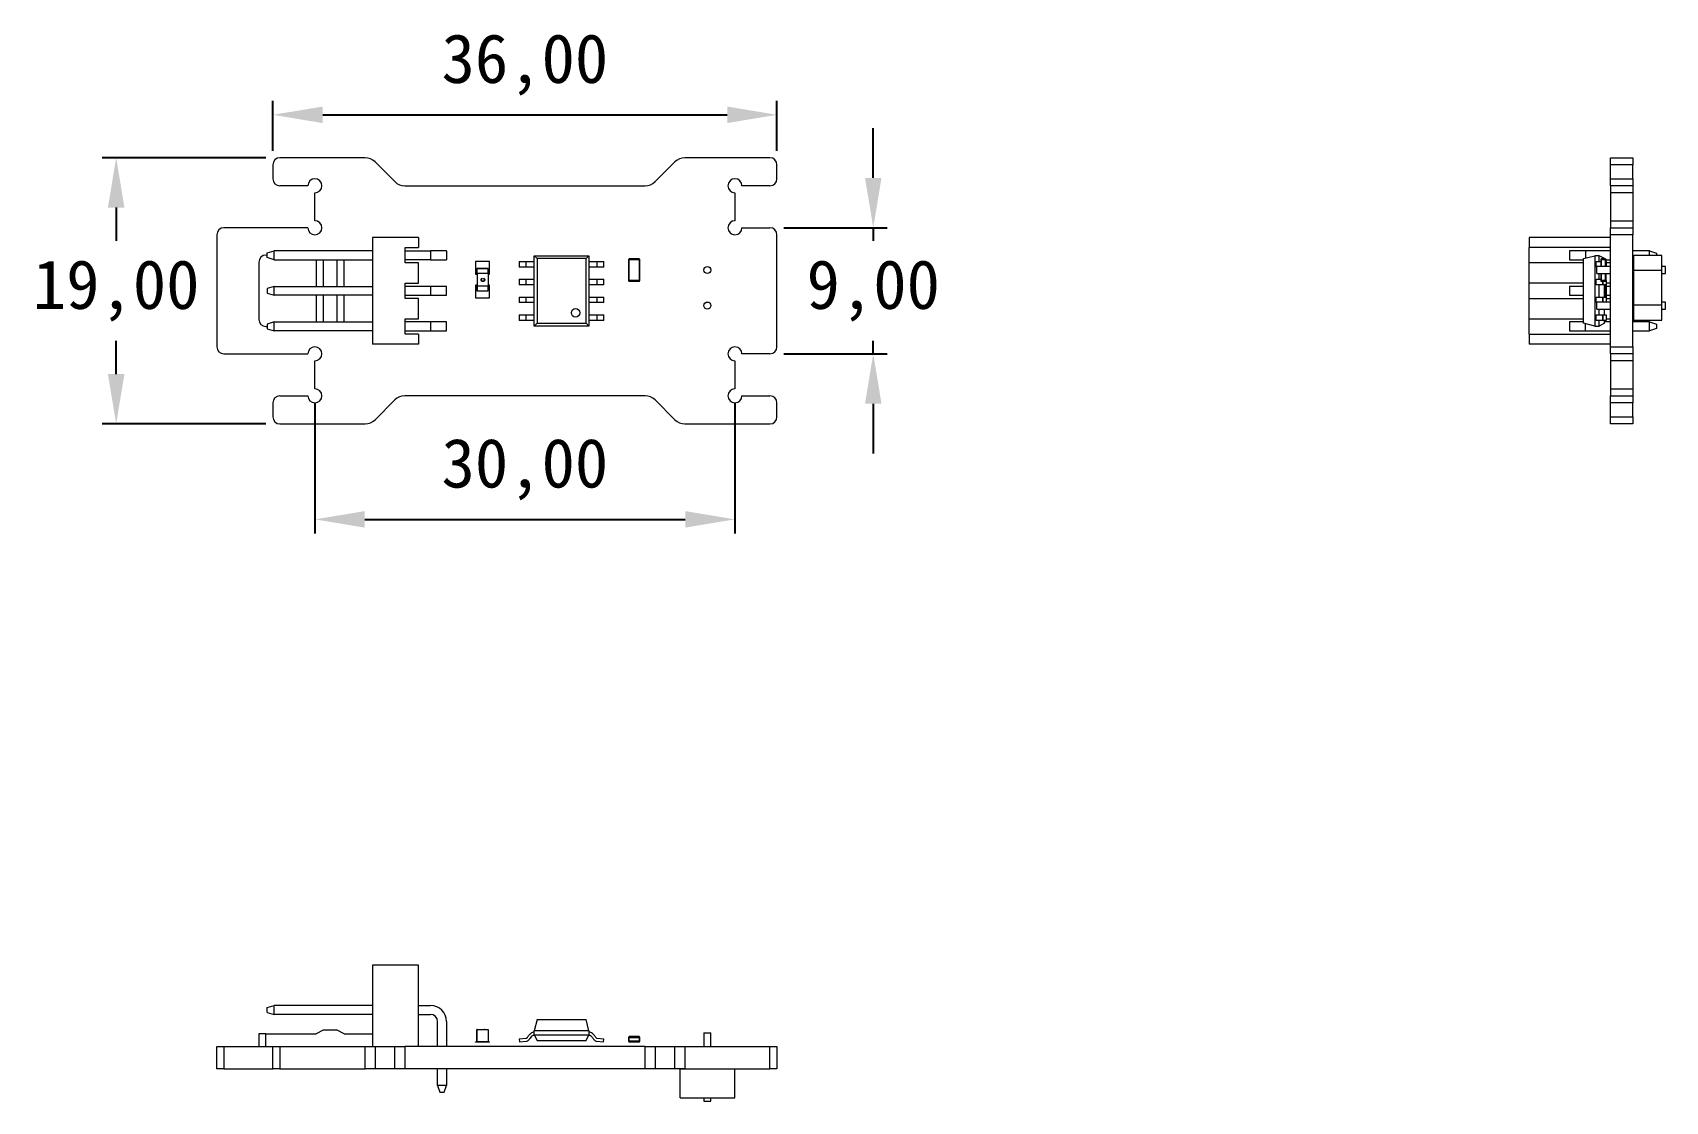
# Model space of a CAD drawing. Header units: millimetres. Extents: x 244 to 360, y 130 to 206.
import ezdxf

# ---------------------------------------------------------------- set-up
doc = ezdxf.new("R2010")
doc.units = ezdxf.units.MM
doc.header["$PDSIZE"] = -1
doc.dimstyles.new('ISO-25', dxfattribs={"dimtxt": 2.5, "dimasz": 2.5, "dimexe": 1.25, "dimexo": 0.625, "dimtad": 1, "dimtxsty": 'Standard', "dimcen": 2.5, "dimadec": 0, "dimazin": 0, "dimtfac": 1, "dimtmove": 0, "dimatfit": 3, "dimfxl": 1, "dimarcsym": 0})

# ---------------------------------------------------------------- blocks, each defined once
blk = doc.blocks.new('*D3')
at = {"color": 0, "lineweight": -2, "transparency": 16777216}
for p, q in [((260.83, 197.79), (260.83, 201.35)), ((296.83, 197.79), (296.83, 201.35)), ((264.39, 200.35), (293.28, 200.35))]:
    blk.add_line(p, q, dxfattribs=at)
at = {"color": 0, "transparency": 16777216}
for points in [[(264.39, 200.94), (264.39, 199.76), (260.83, 200.35)], [(293.28, 200.94), (293.28, 199.76), (296.83, 200.35)]]:
    blk.add_solid(points, dxfattribs=at)
at = {"layer": 'Defpoints', "color": 0, "transparency": 16777216}
for p in [(296.83, 200.35), (260.83, 196.79), (296.83, 196.79)]:
    blk.add_point(p, dxfattribs=at)
at = {"color": 0, "transparency": 16777216, "insert": (278.83, 203.92), "char_height": 3.5, "attachment_point": 5}
blk.add_mtext('36,00', dxfattribs=at)
blk = doc.blocks.new('*D4')
at = {"color": 0, "lineweight": -2, "transparency": 16777216}
for p, q in [((303.71, 195.84), (303.71, 199.4)), ((297.33, 192.29), (304.71, 192.29)), ((303.71, 192.29), (303.71, 191.35)), ((297.33, 183.29), (304.71, 183.29)), ((303.71, 183.29), (303.71, 184.22)), ((303.71, 179.73), (303.71, 176.17))]:
    blk.add_line(p, q, dxfattribs=at)
at = {"color": 0, "transparency": 16777216}
for points in [[(303.12, 195.84), (304.3, 195.84), (303.71, 192.29)], [(303.12, 179.73), (304.3, 179.73), (303.71, 183.29)]]:
    blk.add_solid(points, dxfattribs=at)
at = {"layer": 'Defpoints', "color": 0, "transparency": 16777216}
for p in [(296.33, 192.29), (296.33, 183.29), (303.71, 183.29)]:
    blk.add_point(p, dxfattribs=at)
at = {"color": 0, "transparency": 16777216, "insert": (303.71, 187.79), "char_height": 3.5, "attachment_point": 5}
blk.add_mtext('9,00', dxfattribs=at)
blk = doc.blocks.new('*D5')
at = {"color": 0, "lineweight": -2, "transparency": 16777216}
for p, q in [((260.33, 197.29), (248.64, 197.29)), ((249.64, 193.73), (249.64, 191.35)), ((249.64, 181.84), (249.64, 184.22)), ((260.33, 178.29), (248.64, 178.29))]:
    blk.add_line(p, q, dxfattribs=at)
at = {"color": 0, "transparency": 16777216}
for points in [[(249.05, 193.73), (250.23, 193.73), (249.64, 197.29)], [(249.05, 181.84), (250.23, 181.84), (249.64, 178.29)]]:
    blk.add_solid(points, dxfattribs=at)
at = {"layer": 'Defpoints', "color": 0, "transparency": 16777216}
for p in [(249.64, 197.29), (261.33, 197.29), (261.33, 178.29)]:
    blk.add_point(p, dxfattribs=at)
at = {"color": 0, "transparency": 16777216, "insert": (249.64, 187.79), "char_height": 3.5, "attachment_point": 5}
blk.add_mtext('19,00', dxfattribs=at)
blk = doc.blocks.new('*D6')
at = {"color": 0, "lineweight": -2, "transparency": 16777216}
for p, q in [((263.83, 179.79), (263.83, 170.47)), ((293.83, 179.79), (293.83, 170.47)), ((267.39, 171.47), (290.28, 171.47))]:
    blk.add_line(p, q, dxfattribs=at)
at = {"color": 0, "transparency": 16777216}
for points in [[(267.39, 172.06), (267.39, 170.88), (263.83, 171.47)], [(290.28, 172.06), (290.28, 170.88), (293.83, 171.47)]]:
    blk.add_solid(points, dxfattribs=at)
at = {"layer": 'Defpoints', "color": 0, "transparency": 16777216}
for p in [(263.83, 180.79), (293.83, 180.79), (293.83, 171.47)]:
    blk.add_point(p, dxfattribs=at)
at = {"color": 0, "transparency": 16777216, "insert": (278.83, 175.04), "char_height": 3.5, "attachment_point": 5}
blk.add_mtext('30,00', dxfattribs=at)

msp = doc.modelspace()

# ---------------------------------------------------------------- linework, layer by layer
at = {"color": 7, "linetype": 'Continuous', "lineweight": 15}
for p, q in [((267.421, 197.286), (261.335, 197.286)), ((296.335, 197.286), (290.249, 197.286)), ((356.358, 197.286), (357.958, 197.286)), ((356.358, 196.786), (356.358, 197.286)), ((357.958, 197.286), (357.958, 196.786)), ((260.835, 196.786), (260.835, 195.786)), ((269.542, 195.579), (268.128, 196.993)), ((289.542, 196.993), (288.128, 195.579)), ((296.835, 195.786), (296.835, 196.786)), ((356.358, 195.786), (356.358, 196.786)), ((357.958, 196.786), (356.358, 196.786)), ((357.958, 195.786), (357.958, 196.786)), ((263.335, 195.286), (261.335, 195.286)), ((263.835, 192.786), (263.835, 194.786)), ((270.249, 195.286), (287.421, 195.286)), ((293.835, 194.786), (293.835, 192.786)), ((296.335, 195.286), (294.335, 195.286)), ((356.358, 195.286), (356.358, 195.786)), ((356.358, 195.786), (357.958, 195.786)), ((357.958, 195.286), (356.358, 195.286)), ((356.358, 195.286), (356.358, 194.786)), ((357.958, 194.786), (356.358, 194.786)), ((356.358, 194.786), (356.358, 192.786)), ((357.958, 195.786), (357.958, 195.286)), ((357.958, 195.286), (357.958, 194.786)), ((357.958, 194.786), (357.958, 192.786)), ((356.358, 192.786), (357.958, 192.786)), ((356.358, 192.786), (356.358, 192.286)), ((357.958, 192.786), (357.958, 192.286)), ((256.835, 191.786), (256.835, 183.786)), ((263.335, 192.286), (257.335, 192.286)), ((271.235, 191.586), (267.935, 191.586)), ((267.935, 191.586), (267.935, 183.986)), ((271.235, 191.586), (271.235, 190.876)), ((294.335, 192.286), (296.335, 192.286)), ((296.835, 183.786), (296.835, 191.786)), ((350.558, 191.586), (350.558, 190.876)), ((356.358, 191.586), (350.558, 191.586)), ((356.358, 191.786), (356.358, 192.286)), ((356.358, 192.286), (357.958, 192.286)), ((357.958, 191.786), (356.358, 191.786)), ((356.358, 183.786), (356.358, 191.786)), ((357.958, 192.286), (357.958, 191.786)), ((357.958, 183.786), (357.958, 191.786)), ((260.435, 190.336), (260.335, 190.336)), ((260.435, 190.496), (260.935, 190.646)), ((260.435, 190.156), (260.435, 190.496)), ((260.935, 190.006), (260.435, 190.156)), ((260.935, 190.006), (260.935, 190.646)), ((267.935, 190.646), (260.935, 190.646)), ((270.285, 190.876), (271.235, 190.876)), ((270.285, 189.776), (270.285, 190.876)), ((270.285, 190.646), (272.095, 190.646)), ((272.095, 190.646), (272.095, 190.006)), ((273.235, 190.646), (272.095, 190.646)), ((273.235, 190.646), (273.235, 190.006)), ((279.499, 190.286), (279.699, 190.086)), ((279.499, 185.266), (279.499, 190.286)), ((279.499, 190.286), (283.399, 190.286)), ((279.699, 190.086), (279.699, 185.466)), ((283.199, 190.086), (279.699, 190.086)), ((283.199, 190.086), (283.399, 190.286)), ((283.199, 185.466), (283.199, 190.086)), ((283.399, 190.286), (283.399, 185.266)), ((286.288, 190.07), (286.288, 190.02)), ((286.988, 190.07), (286.288, 190.07)), ((286.988, 190.02), (286.988, 190.07)), ((356.358, 190.876), (350.558, 190.876)), ((350.558, 189.776), (350.558, 190.876)), ((353.438, 190.646), (353.438, 190.006)), ((354.578, 190.646), (353.438, 190.646)), ((354.444, 190.086), (355.244, 190.286)), ((354.444, 185.466), (354.444, 190.086)), ((356.358, 190.646), (354.578, 190.646)), ((355.244, 190.286), (355.244, 185.266)), ((355.544, 190.286), (355.244, 190.286)), ((355.544, 189.881), (355.544, 190.286)), ((355.944, 190.086), (355.544, 190.286)), ((355.994, 190.07), (355.714, 190.07)), ((355.714, 190.02), (355.714, 190.07)), ((355.944, 190.07), (355.944, 190.086)), ((355.994, 190.02), (355.994, 190.07)), ((359.144, 190.646), (357.958, 190.646)), ((360.026, 190.311), (357.994, 190.311)), ((357.994, 190.311), (357.994, 189.231)), ((359.144, 190.646), (359.638, 190.476)), ((359.144, 190.311), (359.144, 190.646)), ((359.638, 190.476), (359.638, 190.311)), ((360.026, 189.231), (360.026, 190.311)), ((259.835, 189.836), (259.835, 185.736)), ((260.935, 190.006), (267.935, 190.006)), ((263.935, 190.006), (263.935, 188.106)), ((264.435, 190.006), (264.435, 188.106)), ((265.435, 188.106), (265.435, 190.006)), ((265.935, 188.106), (265.935, 190.006)), ((272.095, 190.006), (270.285, 190.006)), ((271.235, 189.776), (270.285, 189.776)), ((271.235, 188.336), (271.235, 189.776)), ((272.095, 190.006), (273.235, 190.006)), ((276.312, 189.884), (275.312, 189.884)), ((275.312, 189.884), (275.312, 188.984)), ((275.312, 188.984), (275.417, 188.984)), ((275.407, 189.374), (275.407, 189.034)), ((275.417, 189.374), (275.407, 189.374)), ((275.417, 189.034), (275.407, 189.034)), ((275.417, 189.374), (275.417, 189.384)), ((276.207, 189.384), (275.417, 189.384)), ((275.417, 189.034), (275.417, 189.374)), ((275.417, 189.374), (276.207, 189.374)), ((276.207, 189.034), (275.417, 189.034)), ((275.417, 189.034), (275.417, 188.134)), ((276.207, 189.374), (276.207, 189.384)), ((276.207, 189.374), (276.207, 189.034)), ((276.217, 189.374), (276.207, 189.374)), ((276.217, 189.034), (276.207, 189.034)), ((276.207, 189.034), (276.207, 188.134)), ((276.207, 188.984), (276.312, 188.984)), ((276.217, 189.034), (276.217, 189.374)), ((276.312, 188.984), (276.312, 189.884)), ((278.428, 189.881), (278.428, 189.481)), ((278.428, 189.881), (278.928, 189.881)), ((278.928, 189.481), (278.428, 189.481)), ((278.928, 189.481), (278.928, 189.881)), ((283.97, 189.881), (283.97, 189.481)), ((283.97, 189.881), (284.47, 189.881)), ((284.47, 189.481), (283.97, 189.481)), ((284.47, 189.481), (284.47, 189.881)), ((286.288, 190.02), (286.238, 190.02)), ((286.238, 190.02), (286.238, 188.52)), ((286.288, 190.02), (286.988, 190.02)), ((286.288, 188.52), (286.288, 190.02)), ((286.988, 190.02), (286.988, 188.52)), ((287.038, 190.02), (286.988, 190.02)), ((287.038, 188.52), (287.038, 190.02)), ((350.558, 188.336), (350.558, 189.776)), ((354.444, 189.776), (350.558, 189.776)), ((353.438, 190.006), (354.444, 190.006)), ((355.344, 189.481), (355.344, 189.881)), ((356.358, 189.524), (355.394, 189.524)), ((355.394, 189.016), (355.394, 189.524)), ((355.394, 189.016), (356.358, 189.016)), ((355.544, 188.611), (355.544, 189.016)), ((355.714, 190.02), (355.664, 190.02)), ((355.664, 190.02), (355.664, 189.524)), ((355.664, 189.016), (355.664, 188.52)), ((355.714, 190.02), (355.994, 190.02)), ((356.044, 190.02), (355.994, 190.02)), ((356.044, 189.524), (356.044, 190.02)), ((356.044, 190.006), (356.358, 190.006)), ((356.044, 189.884), (356.054, 189.884)), ((356.044, 188.52), (356.044, 189.016)), ((356.054, 188.984), (356.044, 188.984)), ((356.054, 189.884), (356.054, 189.524)), ((356.358, 189.776), (356.054, 189.776)), ((356.054, 189.016), (356.054, 188.984)), ((357.958, 190.006), (357.994, 190.006)), ((357.994, 189.524), (357.958, 189.524)), ((357.958, 189.016), (357.994, 189.016)), ((360.026, 189.231), (357.994, 189.231)), ((357.994, 189.231), (357.994, 186.768)), ((360.28, 189.524), (360.026, 189.524)), ((360.026, 186.768), (360.026, 189.231)), ((360.026, 189.016), (360.28, 189.016)), ((360.28, 189.016), (360.28, 189.524)), ((260.935, 188.106), (260.435, 187.956)), ((260.435, 187.956), (260.435, 187.616)), ((260.935, 187.466), (260.935, 188.106)), ((260.935, 188.106), (267.935, 188.106)), ((270.285, 187.236), (270.285, 188.336)), ((270.285, 188.336), (271.235, 188.336)), ((272.095, 188.106), (270.285, 188.106)), ((272.095, 188.106), (272.095, 187.466)), ((273.235, 188.106), (272.095, 188.106)), ((273.235, 187.466), (273.235, 188.106)), ((275.417, 188.184), (275.312, 188.184)), ((275.312, 188.184), (275.312, 187.284)), ((275.407, 188.134), (275.407, 187.794)), ((275.407, 188.134), (275.417, 188.134)), ((275.407, 187.794), (275.417, 187.794)), ((275.417, 188.134), (275.417, 187.794)), ((275.417, 188.134), (276.207, 188.134)), ((275.417, 187.794), (276.207, 187.794)), ((275.417, 187.794), (275.417, 187.784)), ((275.417, 187.784), (276.207, 187.784)), ((275.758, 188.681), (275.772, 188.662)), ((275.895, 188.662), (275.909, 188.681)), ((276.312, 188.184), (276.207, 188.184)), ((276.207, 188.134), (276.207, 187.794)), ((276.207, 188.134), (276.217, 188.134)), ((276.207, 187.794), (276.207, 187.784)), ((276.207, 187.794), (276.217, 187.794)), ((276.217, 187.794), (276.217, 188.134)), ((276.312, 187.284), (276.312, 188.184)), ((278.428, 188.611), (278.428, 188.211)), ((278.428, 188.611), (278.928, 188.611)), ((278.928, 188.211), (278.428, 188.211)), ((278.928, 188.211), (278.928, 188.611)), ((283.97, 188.611), (283.97, 188.211)), ((283.97, 188.611), (284.47, 188.611)), ((284.47, 188.211), (283.97, 188.211)), ((284.47, 188.211), (284.47, 188.611)), ((286.238, 188.52), (286.288, 188.52)), ((286.288, 188.52), (286.288, 188.47)), ((286.988, 188.52), (286.288, 188.52)), ((286.288, 188.47), (286.988, 188.47)), ((286.988, 188.47), (286.988, 188.52)), ((286.988, 188.52), (287.038, 188.52)), ((354.444, 188.336), (350.558, 188.336)), ((350.558, 187.236), (350.558, 188.336)), ((353.438, 188.106), (353.438, 187.466)), ((354.444, 188.106), (353.438, 188.106)), ((355.344, 188.211), (355.344, 188.611)), ((355.544, 187.341), (355.544, 188.211)), ((355.664, 188.52), (355.714, 188.52)), ((355.714, 188.47), (355.714, 188.52)), ((355.994, 188.52), (355.714, 188.52)), ((355.714, 188.47), (355.994, 188.47)), ((355.845, 188.211), (355.792, 188.211)), ((355.845, 188.211), (355.845, 188.47)), ((356.044, 188.211), (355.845, 188.211)), ((355.944, 187.341), (355.944, 188.211)), ((355.944, 188.134), (356.024, 188.134)), ((355.944, 187.784), (356.024, 187.784)), ((355.994, 188.52), (356.044, 188.52)), ((355.994, 188.47), (355.994, 188.52)), ((356.024, 188.134), (356.024, 188.211)), ((356.024, 188.134), (356.024, 187.794)), ((356.024, 188.134), (356.034, 188.134)), ((356.024, 187.794), (356.024, 187.784)), ((356.024, 187.794), (356.034, 187.794)), ((356.034, 188.184), (356.054, 188.184)), ((356.034, 187.341), (356.034, 188.184)), ((356.044, 188.52), (356.044, 188.211)), ((356.358, 188.336), (356.044, 188.336)), ((356.054, 188.184), (356.054, 187.284)), ((356.358, 188.106), (356.054, 188.106)), ((357.994, 188.106), (357.958, 188.106)), ((260.435, 187.616), (260.935, 187.466)), ((267.935, 187.466), (260.935, 187.466)), ((263.935, 187.466), (263.935, 185.566)), ((264.435, 187.466), (264.435, 185.566)), ((265.435, 185.566), (265.435, 187.466)), ((265.935, 185.566), (265.935, 187.466)), ((270.285, 187.466), (272.095, 187.466)), ((271.235, 187.236), (270.285, 187.236)), ((271.235, 185.796), (271.235, 187.236)), ((272.095, 187.466), (273.235, 187.466)), ((275.312, 187.284), (276.312, 187.284)), ((278.428, 187.341), (278.428, 186.941)), ((278.428, 187.341), (278.928, 187.341)), ((278.928, 186.941), (278.428, 186.941)), ((278.928, 186.941), (278.928, 187.341)), ((283.97, 187.341), (283.97, 186.941)), ((283.97, 187.341), (284.47, 187.341)), ((284.47, 186.941), (283.97, 186.941)), ((284.47, 186.941), (284.47, 187.341)), ((350.558, 185.796), (350.558, 187.236)), ((350.558, 187.236), (354.444, 187.236)), ((353.438, 187.466), (354.444, 187.466)), ((355.344, 186.941), (355.344, 187.341)), ((356.358, 186.984), (355.394, 186.984)), ((355.394, 186.476), (355.394, 186.984)), ((355.792, 187.341), (355.845, 187.341)), ((355.845, 186.984), (355.845, 187.341)), ((355.845, 187.341), (356.044, 187.341)), ((355.944, 187.466), (356.034, 187.466)), ((356.044, 187.341), (356.044, 186.984)), ((356.054, 187.284), (356.044, 187.284)), ((356.044, 187.236), (356.358, 187.236)), ((356.054, 187.466), (356.358, 187.466)), ((357.958, 187.466), (357.994, 187.466)), ((357.994, 186.984), (357.958, 186.984)), ((360.026, 186.768), (357.994, 186.768)), ((357.994, 186.768), (357.994, 185.688)), ((360.28, 186.984), (360.026, 186.984)), ((360.026, 185.688), (360.026, 186.768)), ((360.28, 186.476), (360.28, 186.984)), ((260.935, 185.566), (260.435, 185.416)), ((260.435, 185.416), (260.435, 185.076)), ((260.935, 184.926), (260.935, 185.566)), ((260.935, 185.566), (267.935, 185.566)), ((270.285, 185.796), (271.235, 185.796)), ((270.285, 184.696), (270.285, 185.796)), ((272.095, 185.566), (270.285, 185.566)), ((272.095, 185.566), (272.095, 184.926)), ((273.235, 185.566), (272.095, 185.566)), ((273.235, 184.926), (273.235, 185.566)), ((278.428, 186.071), (278.428, 185.671)), ((278.428, 186.071), (278.928, 186.071)), ((278.928, 185.671), (278.428, 185.671)), ((278.928, 185.671), (278.928, 186.071)), ((279.699, 185.466), (279.499, 185.266)), ((279.699, 185.466), (283.199, 185.466)), ((283.399, 185.266), (283.199, 185.466)), ((283.97, 186.071), (283.97, 185.671)), ((283.97, 186.071), (284.47, 186.071)), ((284.47, 185.671), (283.97, 185.671)), ((284.47, 185.671), (284.47, 186.071)), ((350.558, 185.796), (354.444, 185.796)), ((350.558, 184.696), (350.558, 185.796)), ((353.438, 185.566), (353.438, 184.926)), ((354.444, 185.566), (353.438, 185.566)), ((355.244, 185.266), (354.444, 185.466)), ((355.344, 185.671), (355.344, 186.071)), ((355.394, 186.476), (356.358, 186.476)), ((355.544, 186.071), (355.544, 186.476)), ((355.544, 185.266), (355.544, 185.671)), ((355.944, 185.466), (355.544, 185.266)), ((355.792, 186.071), (355.792, 185.671)), ((355.792, 186.071), (355.845, 186.071)), ((355.845, 185.671), (355.792, 185.671)), ((355.845, 185.671), (355.845, 186.071)), ((355.845, 186.071), (356.044, 186.071)), ((356.044, 185.671), (355.845, 185.671)), ((355.944, 186.071), (355.944, 186.476)), ((355.944, 185.466), (355.944, 185.671)), ((356.358, 185.566), (355.944, 185.566)), ((356.044, 186.071), (356.044, 185.671)), ((356.044, 185.796), (356.358, 185.796)), ((357.958, 186.476), (357.994, 186.476)), ((359.144, 185.566), (357.958, 185.566)), ((357.994, 185.688), (360.026, 185.688)), ((359.144, 185.566), (359.638, 185.396)), ((359.144, 184.926), (359.144, 185.566)), ((360.026, 186.476), (360.28, 186.476)), ((260.335, 185.236), (260.435, 185.236)), ((260.435, 185.076), (260.935, 184.926)), ((267.935, 184.926), (260.935, 184.926)), ((270.285, 184.926), (272.095, 184.926)), ((271.235, 184.696), (270.285, 184.696)), ((271.235, 184.696), (271.235, 183.986)), ((272.095, 184.926), (273.235, 184.926)), ((283.399, 185.266), (279.499, 185.266)), ((350.558, 184.696), (356.358, 184.696)), ((350.558, 184.696), (350.558, 183.986)), ((353.438, 184.926), (354.578, 184.926)), ((354.578, 184.926), (356.358, 184.926)), ((355.244, 185.266), (355.544, 185.266)), ((357.958, 184.926), (359.144, 184.926)), ((359.638, 185.096), (359.144, 184.926)), ((359.638, 185.396), (359.638, 185.096)), ((257.335, 183.286), (263.335, 183.286)), ((271.235, 183.986), (267.935, 183.986)), ((296.335, 183.286), (294.335, 183.286)), ((356.358, 183.986), (350.558, 183.986)), ((356.358, 183.286), (356.358, 183.786)), ((356.358, 183.786), (357.958, 183.786)), ((357.958, 183.286), (356.358, 183.286)), ((356.358, 183.286), (356.358, 182.786)), ((357.958, 183.786), (357.958, 183.286)), ((357.958, 183.286), (357.958, 182.786)), ((263.835, 180.786), (263.835, 182.786)), ((293.835, 182.786), (293.835, 180.786)), ((357.958, 182.786), (356.358, 182.786)), ((356.358, 182.786), (356.358, 180.786)), ((357.958, 182.786), (357.958, 180.786)), ((356.358, 180.786), (357.958, 180.786)), ((356.358, 180.786), (356.358, 180.286)), ((357.958, 180.786), (357.958, 180.286)), ((260.835, 179.786), (260.835, 178.786)), ((261.335, 180.286), (263.335, 180.286)), ((268.128, 178.579), (269.542, 179.993)), ((287.421, 180.286), (270.249, 180.286)), ((288.128, 179.993), (289.542, 178.579)), ((294.335, 180.286), (296.335, 180.286)), ((296.835, 178.786), (296.835, 179.786)), ((356.358, 179.786), (356.358, 180.286)), ((356.358, 180.286), (357.958, 180.286)), ((357.958, 179.786), (356.358, 179.786)), ((356.358, 178.786), (356.358, 179.786)), ((357.958, 180.286), (357.958, 179.786)), ((357.958, 178.786), (357.958, 179.786)), ((356.358, 178.786), (357.958, 178.786)), ((356.358, 178.286), (356.358, 178.786)), ((357.958, 178.786), (357.958, 178.286)), ((261.335, 178.286), (267.421, 178.286)), ((290.249, 178.286), (296.335, 178.286)), ((357.958, 178.286), (356.358, 178.286)), ((271.235, 139.649), (267.935, 139.649)), ((267.935, 139.649), (267.935, 133.849)), ((271.235, 133.849), (271.235, 139.649)), ((260.435, 136.619), (260.935, 136.769)), ((260.435, 136.279), (260.435, 136.619)), ((260.935, 136.129), (260.935, 136.769)), ((267.935, 136.769), (260.935, 136.769)), ((271.235, 136.769), (272.095, 136.769)), ((260.435, 136.279), (260.935, 136.129)), ((267.935, 136.129), (260.935, 136.129)), ((271.235, 136.129), (272.095, 136.129)), ((272.595, 133.849), (272.595, 135.629)), ((273.235, 135.629), (273.235, 133.849)), ((279.699, 135.763), (279.499, 134.963)), ((279.699, 135.763), (283.199, 135.763)), ((283.399, 134.963), (283.199, 135.763)), ((259.835, 134.749), (259.835, 133.849)), ((260.335, 134.749), (259.835, 134.749)), ((260.335, 133.849), (260.335, 134.749)), ((260.335, 134.749), (263.935, 134.749)), ((264.435, 134.999), (263.935, 134.749)), ((265.435, 134.999), (264.435, 134.999)), ((265.935, 134.749), (265.435, 134.999)), ((265.935, 134.749), (267.935, 134.749)), ((275.312, 134.153), (275.312, 134.173)), ((275.312, 134.173), (276.312, 134.173)), ((276.312, 134.153), (275.312, 134.153)), ((275.407, 134.183), (275.407, 135.043)), ((275.407, 135.043), (275.417, 135.043)), ((275.407, 134.183), (275.417, 134.183)), ((275.417, 135.053), (276.207, 135.053)), ((275.417, 135.053), (275.417, 135.043)), ((275.417, 134.183), (275.417, 135.043)), ((275.417, 135.043), (276.207, 135.043)), ((276.207, 134.183), (275.417, 134.183)), ((275.417, 134.173), (275.417, 134.183)), ((276.207, 135.053), (276.207, 135.043)), ((276.207, 135.043), (276.207, 134.183)), ((276.207, 135.043), (276.217, 135.043)), ((276.207, 134.173), (276.207, 134.183)), ((276.217, 134.183), (276.207, 134.183)), ((276.217, 135.043), (276.217, 134.183)), ((276.312, 134.153), (276.312, 134.173)), ((278.928, 134.415), (278.428, 134.362)), ((278.428, 134.362), (278.449, 134.163)), ((278.449, 134.163), (278.949, 134.216)), ((283.399, 134.963), (279.499, 134.963)), ((279.499, 134.663), (279.499, 134.963)), ((279.499, 134.663), (279.699, 134.263)), ((279.499, 134.663), (283.399, 134.663)), ((279.699, 134.263), (283.199, 134.263)), ((283.199, 134.263), (283.399, 134.663)), ((283.399, 134.963), (283.399, 134.663)), ((283.949, 134.216), (284.449, 134.163)), ((284.47, 134.362), (283.97, 134.415)), ((284.449, 134.163), (284.47, 134.362)), ((286.238, 134.493), (286.238, 134.213)), ((286.238, 134.493), (286.288, 134.493)), ((286.238, 134.213), (286.288, 134.213)), ((286.288, 134.543), (286.288, 134.493)), ((286.988, 134.543), (286.288, 134.543)), ((286.288, 134.213), (286.288, 134.493)), ((286.288, 134.493), (286.988, 134.493)), ((286.988, 134.213), (286.288, 134.213)), ((286.288, 134.213), (286.288, 134.163)), ((286.288, 134.163), (286.988, 134.163)), ((286.988, 134.493), (286.988, 134.543)), ((286.988, 134.493), (286.988, 134.213)), ((286.988, 134.493), (287.038, 134.493)), ((286.988, 134.163), (286.988, 134.213)), ((286.988, 134.213), (287.038, 134.213)), ((287.038, 134.213), (287.038, 134.493)), ((291.61, 134.813), (291.61, 133.849)), ((291.61, 134.813), (292.118, 134.813)), ((292.118, 133.849), (292.118, 134.813)), ((256.835, 132.249), (256.835, 133.849)), ((256.835, 133.849), (257.335, 133.849)), ((257.335, 133.849), (257.335, 132.249)), ((257.335, 133.849), (260.835, 133.849)), ((260.835, 132.249), (260.835, 133.849)), ((260.835, 133.849), (261.335, 133.849)), ((261.335, 133.849), (261.335, 132.249)), ((261.335, 133.849), (267.421, 133.849)), ((267.421, 132.249), (267.421, 133.849)), ((267.421, 133.849), (268.128, 133.849)), ((268.128, 133.849), (268.128, 132.249)), ((268.128, 133.849), (269.542, 133.849)), ((269.542, 132.249), (269.542, 133.849)), ((269.542, 133.849), (270.249, 133.849)), ((270.249, 133.849), (270.249, 132.249)), ((287.421, 133.849), (270.249, 133.849)), ((287.421, 132.249), (287.421, 133.849)), ((287.421, 133.849), (288.128, 133.849)), ((288.128, 133.849), (288.128, 132.249)), ((288.128, 133.849), (289.542, 133.849)), ((289.542, 132.249), (289.542, 133.849)), ((289.542, 133.849), (290.249, 133.849)), ((290.249, 133.849), (290.249, 132.249)), ((290.249, 133.849), (296.335, 133.849)), ((296.335, 132.249), (296.335, 133.849)), ((296.335, 133.849), (296.835, 133.849)), ((296.835, 133.849), (296.835, 132.249)), ((257.335, 132.249), (256.835, 132.249)), ((257.335, 132.249), (260.835, 132.249)), ((261.335, 132.249), (260.835, 132.249)), ((261.335, 132.249), (267.421, 132.249)), ((268.128, 132.249), (267.421, 132.249)), ((269.542, 132.249), (268.128, 132.249)), ((270.249, 132.249), (269.542, 132.249)), ((287.421, 132.249), (270.249, 132.249)), ((272.595, 131.063), (272.595, 132.249)), ((273.235, 132.249), (273.235, 131.063)), ((288.128, 132.249), (287.421, 132.249)), ((289.542, 132.249), (288.128, 132.249)), ((290.249, 132.249), (289.542, 132.249)), ((289.909, 130.181), (289.909, 132.213)), ((293.82, 132.213), (289.909, 132.213)), ((290.249, 132.249), (296.335, 132.249)), ((291.61, 132.249), (291.61, 132.213)), ((292.118, 132.213), (292.118, 132.249)), ((293.82, 130.181), (293.82, 132.213)), ((296.835, 132.249), (296.335, 132.249)), ((273.235, 131.063), (272.595, 131.063)), ((272.595, 131.063), (272.765, 130.569)), ((273.065, 130.569), (273.235, 131.063)), ((272.765, 130.569), (273.065, 130.569)), ((289.909, 130.181), (293.82, 130.181)), ((291.61, 130.181), (291.61, 129.927)), ((291.61, 129.927), (291.864, 129.927)), ((291.864, 129.927), (292.118, 129.927)), ((292.118, 129.927), (292.118, 130.181))]:
    msp.add_line(p, q, dxfattribs=at)
at = {"color": 8, "linetype": 'Continuous', "lineweight": 15}
for p, q in [((354.578, 190.646), (354.578, 190.119)), ((355.714, 189.524), (355.714, 190.02)), ((355.714, 188.52), (355.714, 189.016)), ((355.994, 190.02), (355.994, 189.524)), ((355.994, 189.016), (355.994, 188.52)), ((355.792, 188.47), (355.792, 188.211)), ((355.944, 187.794), (356.024, 187.794)), ((355.792, 187.341), (355.792, 186.984)), ((354.578, 184.926), (354.578, 185.432))]:
    msp.add_line(p, q, dxfattribs=at)
at = {"color": 7, "linetype": 'Continuous', "lineweight": 15}
for centre, radius in [((291.864, 189.27), 0.254), ((291.864, 186.73), 0.254), ((282.449, 186.216), 0.3)]:
    msp.add_circle(centre, radius, dxfattribs=at)
for centre, radius, start, end in [((261.335, 196.786), 0.5, 90, 180), ((267.421, 196.286), 1, 45, 90), ((290.249, 196.286), 1, 90, 135), ((296.335, 196.786), 0.5, 0, 90), ((261.335, 195.786), 0.5, 180, 270), ((263.835, 195.286), 0.5, 270, 180), ((270.249, 196.286), 1, 225, 270), ((287.421, 196.286), 1, 270, 315), ((293.835, 195.286), 0.5, 0, 270), ((296.335, 195.786), 0.5, 270, 0), ((263.835, 192.286), 0.5, 180, 90), ((293.835, 192.286), 0.5, 90, 0), ((257.335, 191.786), 0.5, 90, 180), ((296.335, 191.786), 0.5, 0, 90), ((260.335, 189.836), 0.5, 90, 180), ((286.288, 190.02), 0.05, 90, 180), ((286.988, 190.02), 0.05, 0, 90), ((355.714, 190.02), 0.05, 90, 180), ((355.994, 190.02), 0.05, 0, 90), ((275.417, 189.374), 0.01, 90, 180), ((276.207, 189.374), 0.01, 0, 90), ((275.417, 187.794), 0.01, 180, 270), ((276.207, 187.794), 0.01, 270, 0), ((286.288, 188.52), 0.05, 180, 270), ((286.988, 188.52), 0.05, 270, 0), ((355.714, 188.52), 0.05, 180, 270), ((355.994, 188.52), 0.05, 270, 0), ((356.024, 187.794), 0.01, 270, 0), ((260.335, 185.736), 0.5, 180, 270), ((257.335, 183.786), 0.5, 180, 270), ((263.835, 183.286), 0.5, 270, 180), ((293.835, 183.286), 0.5, 0, 270), ((296.335, 183.786), 0.5, 270, 0), ((263.835, 180.286), 0.5, 180, 90), ((293.835, 180.286), 0.5, 90, 0), ((261.335, 179.786), 0.5, 90, 180), ((270.249, 179.286), 1, 90, 135), ((287.421, 179.286), 1, 45, 90), ((296.335, 179.786), 0.5, 0, 90), ((261.335, 178.786), 0.5, 180, 270), ((267.421, 179.286), 1, 270, 315), ((290.249, 179.286), 1, 225, 270), ((296.335, 178.786), 0.5, 270, 0), ((272.095, 135.629), 1.14, 0, 90), ((272.095, 135.629), 0.5, 0, 90), ((275.417, 135.043), 0.01, 90, 180), ((275.417, 134.183), 0.01, 180, 270), ((276.207, 135.043), 0.01, 0, 90), ((276.207, 134.183), 0.01, 270, 0), ((286.288, 134.493), 0.05, 90, 180), ((286.288, 134.213), 0.05, 180, 270), ((286.988, 134.493), 0.05, 0, 90), ((286.988, 134.213), 0.05, 270, 0)]:
    msp.add_arc(centre, radius, start, end, dxfattribs=at)
for points, knots in [([(278.928, 189.881), (278.929, 189.881), (278.932, 189.881), (278.946, 189.881), (278.995, 189.881), (279.058, 189.881), (279.148, 189.881), (279.254, 189.881), (279.376, 189.881), (279.46, 189.881), (279.499, 189.881)], [0, 0, 0, 0, 0.00336881, 0.01579946, 0.06567113, 0.26493621, 0.465779, 0.66497778, 0.84852168, 1, 1, 1, 1]), ([(279.499, 189.481), (279.455, 189.481), (279.366, 189.481), (279.224, 189.481), (279.119, 189.481), (279.042, 189.481), (278.996, 189.481), (278.968, 189.481), (278.949, 189.481), (278.938, 189.481), (278.931, 189.481), (278.929, 189.481), (278.928, 189.481)], [0, 0, 0, 0, 0.1747545, 0.3492079, 0.638641, 0.7999937, 0.8875259, 0.9392319, 0.9704653, 0.9881715, 0.9967224, 1, 1, 1, 1]), ([(283.399, 189.881), (283.443, 189.881), (283.532, 189.881), (283.675, 189.881), (283.779, 189.881), (283.857, 189.881), (283.902, 189.881), (283.934, 189.881), (283.954, 189.881), (283.968, 189.881), (283.97, 189.881)], [0, 0, 0, 0, 0.1753655, 0.351121, 0.6411964, 0.8023558, 0.8895261, 0.9412099, 0.9932157, 1, 1, 1, 1]), ([(283.97, 189.481), (283.969, 189.481), (283.966, 189.481), (283.956, 189.481), (283.917, 189.481), (283.845, 189.481), (283.748, 189.481), (283.611, 189.481), (283.491, 189.481), (283.422, 189.481), (283.399, 189.481)], [0, 0, 0, 0, 0.0020011, 0.0113904, 0.0490588, 0.199526, 0.4986678, 0.726749, 0.906665, 1, 1, 1, 1]), ([(355.344, 189.881), (355.348, 189.881), (355.357, 189.881), (355.439, 189.881), (355.553, 189.881), (355.638, 189.881), (355.664, 189.881)], [0, 0, 0, 0, 0.2284616, 0.4574314, 0.8353343, 1, 1, 1, 1]), ([(355.394, 189.481), (355.376, 189.481), (355.348, 189.481), (355.345, 189.481), (355.344, 189.481)], [0, 0, 0, 0, 0.6464155, 1, 1, 1, 1]), ([(275.707, 188.576), (275.708, 188.583), (275.708, 188.603), (275.718, 188.637), (275.738, 188.666), (275.754, 188.678), (275.758, 188.681)], [0, 0, 0, 0, 0.1665584, 0.5029322, 0.8730822, 1, 1, 1, 1]), ([(275.832, 188.447), (275.825, 188.447), (275.805, 188.448), (275.773, 188.459), (275.74, 188.484), (275.716, 188.519), (275.708, 188.552), (275.708, 188.571), (275.707, 188.576)], [0, 0, 0, 0, 0.1001916, 0.30323041, 0.50358474, 0.71128866, 0.92167561, 1, 1, 1, 1]), ([(275.772, 188.662), (275.767, 188.658), (275.754, 188.646), (275.739, 188.62), (275.732, 188.594), (275.732, 188.579), (275.732, 188.575)], [0, 0, 0, 0, 0.2024582, 0.5364573, 0.8836153, 1, 1, 1, 1]), ([(275.732, 188.575), (275.732, 188.568), (275.733, 188.549), (275.744, 188.519), (275.767, 188.491), (275.799, 188.472), (275.822, 188.47), (275.834, 188.469)], [0, 0, 0, 0, 0.1227253, 0.3481985, 0.5748571, 0.784011, 1, 1, 1, 1]), ([(275.918, 188.478), (275.912, 188.473), (275.897, 188.461), (275.867, 188.449), (275.843, 188.448), (275.832, 188.447)], [0, 0, 0, 0, 0.216318, 0.6543964, 1, 1, 1, 1]), ([(275.834, 188.469), (275.84, 188.469), (275.858, 188.47), (275.884, 188.48), (275.91, 188.501), (275.928, 188.529), (275.935, 188.556), (275.935, 188.572), (275.935, 188.576)], [0, 0, 0, 0, 0.1216015, 0.3144949, 0.504485, 0.7094193, 0.9203945, 1, 1, 1, 1]), ([(275.935, 188.576), (275.935, 188.583), (275.934, 188.602), (275.923, 188.632), (275.907, 188.652), (275.896, 188.661), (275.895, 188.662)], [0, 0, 0, 0, 0.2055182, 0.5793303, 0.9424259, 1, 1, 1, 1]), ([(275.909, 188.681), (275.915, 188.677), (275.93, 188.664), (275.949, 188.636), (275.959, 188.603), (275.959, 188.583), (275.96, 188.577)], [0, 0, 0, 0, 0.1669151, 0.4995692, 0.8425502, 1, 1, 1, 1]), ([(275.96, 188.577), (275.959, 188.57), (275.959, 188.55), (275.95, 188.515), (275.932, 188.49), (275.919, 188.479), (275.918, 188.478)], [0, 0, 0, 0, 0.18091704, 0.54628756, 0.94632306, 1, 1, 1, 1]), ([(278.928, 188.611), (278.929, 188.611), (278.932, 188.611), (278.946, 188.611), (278.995, 188.611), (279.058, 188.611), (279.148, 188.611), (279.254, 188.611), (279.376, 188.611), (279.46, 188.611), (279.499, 188.611)], [0, 0, 0, 0, 0.00336881, 0.01579946, 0.06567113, 0.26493621, 0.465779, 0.66497778, 0.84852168, 1, 1, 1, 1]), ([(279.499, 188.211), (279.455, 188.211), (279.366, 188.211), (279.224, 188.211), (279.119, 188.211), (279.042, 188.211), (278.996, 188.211), (278.968, 188.211), (278.949, 188.211), (278.938, 188.211), (278.931, 188.211), (278.929, 188.211), (278.928, 188.211)], [0, 0, 0, 0, 0.1747545, 0.3492079, 0.638641, 0.7999937, 0.8875259, 0.9392319, 0.9704653, 0.9881715, 0.9967224, 1, 1, 1, 1]), ([(283.399, 188.611), (283.443, 188.611), (283.532, 188.611), (283.675, 188.611), (283.779, 188.611), (283.857, 188.611), (283.902, 188.611), (283.934, 188.611), (283.954, 188.611), (283.968, 188.611), (283.97, 188.611)], [0, 0, 0, 0, 0.1753655, 0.351121, 0.6411964, 0.8023558, 0.8895261, 0.9412099, 0.9932157, 1, 1, 1, 1]), ([(283.97, 188.211), (283.969, 188.211), (283.966, 188.211), (283.956, 188.211), (283.917, 188.211), (283.845, 188.211), (283.748, 188.211), (283.611, 188.211), (283.491, 188.211), (283.422, 188.211), (283.399, 188.211)], [0, 0, 0, 0, 0.0020011, 0.0113904, 0.0490588, 0.199526, 0.4986678, 0.726749, 0.906665, 1, 1, 1, 1]), ([(355.344, 188.611), (355.348, 188.611), (355.357, 188.611), (355.439, 188.611), (355.553, 188.611), (355.638, 188.611), (355.664, 188.611)], [0, 0, 0, 0, 0.2284616, 0.4574314, 0.8353343, 1, 1, 1, 1]), ([(355.792, 188.211), (355.792, 188.211), (355.791, 188.211), (355.785, 188.211), (355.753, 188.211), (355.653, 188.211), (355.513, 188.211), (355.395, 188.211), (355.349, 188.211), (355.345, 188.211), (355.344, 188.211)], [0, 0, 0, 0, 0.0020011, 0.0113904, 0.0490588, 0.199526, 0.4986678, 0.726749, 0.906665, 1, 1, 1, 1]), ([(278.928, 187.341), (278.929, 187.341), (278.932, 187.341), (278.946, 187.341), (278.995, 187.341), (279.058, 187.341), (279.148, 187.341), (279.254, 187.341), (279.376, 187.341), (279.46, 187.341), (279.499, 187.341)], [0, 0, 0, 0, 0.00336881, 0.01579946, 0.06567113, 0.26493621, 0.465779, 0.66497778, 0.84852168, 1, 1, 1, 1]), ([(279.499, 186.941), (279.455, 186.941), (279.366, 186.941), (279.224, 186.941), (279.119, 186.941), (279.042, 186.941), (278.996, 186.941), (278.968, 186.941), (278.949, 186.941), (278.938, 186.941), (278.931, 186.941), (278.929, 186.941), (278.928, 186.941)], [0, 0, 0, 0, 0.1747545, 0.3492079, 0.638641, 0.7999937, 0.8875259, 0.9392319, 0.9704653, 0.9881715, 0.9967224, 1, 1, 1, 1]), ([(283.399, 187.341), (283.443, 187.341), (283.532, 187.341), (283.675, 187.341), (283.779, 187.341), (283.857, 187.341), (283.902, 187.341), (283.934, 187.341), (283.954, 187.341), (283.968, 187.341), (283.97, 187.341)], [0, 0, 0, 0, 0.1753655, 0.351121, 0.6411964, 0.8023558, 0.8895261, 0.9412099, 0.9932157, 1, 1, 1, 1]), ([(283.97, 186.941), (283.969, 186.941), (283.966, 186.941), (283.956, 186.941), (283.917, 186.941), (283.845, 186.941), (283.748, 186.941), (283.611, 186.941), (283.491, 186.941), (283.422, 186.941), (283.399, 186.941)], [0, 0, 0, 0, 0.0020011, 0.0113904, 0.0490588, 0.199526, 0.4986678, 0.726749, 0.906665, 1, 1, 1, 1]), ([(355.344, 187.341), (355.348, 187.341), (355.357, 187.341), (355.439, 187.341), (355.56, 187.341), (355.67, 187.341), (355.73, 187.341), (355.766, 187.341), (355.786, 187.341), (355.792, 187.341), (355.792, 187.341)], [0, 0, 0, 0, 0.1753655, 0.351121, 0.6411964, 0.8023558, 0.8895261, 0.9412099, 0.9932157, 1, 1, 1, 1]), ([(355.394, 186.941), (355.376, 186.941), (355.348, 186.941), (355.345, 186.941), (355.344, 186.941)], [0, 0, 0, 0, 0.6464155, 1, 1, 1, 1]), ([(278.928, 186.071), (278.929, 186.071), (278.932, 186.071), (278.946, 186.071), (278.995, 186.071), (279.058, 186.071), (279.148, 186.071), (279.254, 186.071), (279.376, 186.071), (279.46, 186.071), (279.499, 186.071)], [0, 0, 0, 0, 0.00336881, 0.01579946, 0.06567113, 0.26493621, 0.465779, 0.66497778, 0.84852168, 1, 1, 1, 1]), ([(279.499, 185.671), (279.455, 185.671), (279.366, 185.671), (279.224, 185.671), (279.119, 185.671), (279.042, 185.671), (278.996, 185.671), (278.968, 185.671), (278.949, 185.671), (278.938, 185.671), (278.931, 185.671), (278.929, 185.671), (278.928, 185.671)], [0, 0, 0, 0, 0.1747545, 0.3492079, 0.638641, 0.7999937, 0.8875259, 0.9392319, 0.9704653, 0.9881715, 0.9967224, 1, 1, 1, 1]), ([(283.399, 186.071), (283.443, 186.071), (283.532, 186.071), (283.675, 186.071), (283.78, 186.071), (283.857, 186.071), (283.902, 186.071), (283.934, 186.071), (283.954, 186.071), (283.968, 186.071), (283.97, 186.071)], [0, 0, 0, 0, 0.17544305, 0.35140431, 0.64229161, 0.8028736, 0.88982941, 0.94138983, 0.99327403, 1, 1, 1, 1]), ([(283.97, 185.671), (283.969, 185.671), (283.966, 185.671), (283.956, 185.671), (283.917, 185.671), (283.845, 185.671), (283.748, 185.671), (283.611, 185.671), (283.491, 185.671), (283.422, 185.671), (283.399, 185.671)], [0, 0, 0, 0, 0.00200107, 0.01139038, 0.0490589, 0.19952792, 0.49867167, 0.72660096, 0.90671826, 1, 1, 1, 1]), ([(355.344, 186.071), (355.348, 186.071), (355.357, 186.071), (355.44, 186.071), (355.56, 186.071), (355.67, 186.071), (355.731, 186.071), (355.766, 186.071), (355.786, 186.071), (355.792, 186.071), (355.792, 186.071)], [0, 0, 0, 0, 0.17544305, 0.35140431, 0.64229161, 0.8028736, 0.88982941, 0.94138983, 0.99327403, 1, 1, 1, 1]), ([(355.792, 185.671), (355.792, 185.671), (355.791, 185.671), (355.785, 185.671), (355.753, 185.671), (355.653, 185.671), (355.513, 185.671), (355.395, 185.671), (355.349, 185.671), (355.345, 185.671), (355.344, 185.671)], [0, 0, 0, 0, 0.00200107, 0.01139038, 0.0490589, 0.19952792, 0.49867167, 0.72660096, 0.90671826, 1, 1, 1, 1]), ([(275.96, 135.053), (275.959, 135.053), (275.959, 135.053), (275.95, 135.053), (275.932, 135.053), (275.919, 135.053), (275.918, 135.053)], [0, 0, 0, 0, 0.18091704, 0.54628756, 0.94632306, 1, 1, 1, 1]), ([(279.499, 134.863), (279.455, 134.859), (279.366, 134.85), (279.224, 134.768), (279.119, 134.649), (279.042, 134.538), (278.996, 134.478), (278.968, 134.445), (278.949, 134.428), (278.938, 134.42), (278.931, 134.416), (278.929, 134.415), (278.928, 134.415)], [0, 0, 0, 0, 0.1747545, 0.3492079, 0.638641, 0.7999937, 0.8875259, 0.9392319, 0.9704653, 0.9881715, 0.9967224, 1, 1, 1, 1]), ([(278.949, 134.216), (278.973, 134.221), (279.029, 134.233), (279.127, 134.314), (279.215, 134.437), (279.303, 134.559), (279.383, 134.631), (279.447, 134.66), (279.484, 134.662), (279.499, 134.663)], [0, 0, 0, 0, 0.100407, 0.2337812, 0.5033557, 0.7210777, 0.8470137, 0.9416482, 1, 1, 1, 1]), ([(283.97, 134.415), (283.969, 134.415), (283.966, 134.415), (283.956, 134.422), (283.917, 134.454), (283.845, 134.553), (283.748, 134.693), (283.611, 134.812), (283.491, 134.858), (283.422, 134.862), (283.399, 134.863)], [0, 0, 0, 0, 0.00200107, 0.01139038, 0.0490589, 0.19952792, 0.49867167, 0.72660096, 0.90671826, 1, 1, 1, 1]), ([(283.399, 134.663), (283.421, 134.661), (283.466, 134.656), (283.555, 134.603), (283.649, 134.488), (283.737, 134.356), (283.828, 134.263), (283.894, 134.225), (283.934, 134.218), (283.949, 134.216)], [0, 0, 0, 0, 0.0915188, 0.1826509, 0.4136743, 0.6936253, 0.8326832, 0.9412233, 1, 1, 1, 1])]:
    msp.add_open_spline(points, degree=3, knots=knots, dxfattribs=at)

# ---------------------------------------------------------------- dimensions: what is measured, and where the dimension line sits
for p1, p2, distance, picture, middle in [((260.835, 196.786), (296.835, 196.786), 3.565, '*D3', (278.835, 203.917)), ((296.335, 192.286), (296.335, 183.286), 7.377, '*D4', (303.712, 187.786)), ((261.335, 178.286), (261.335, 197.286), 11.696, '*D5', (249.639, 187.786))]:
    dim = msp.add_aligned_dim(p1=p1, p2=p2, distance=distance, dimstyle='ISO-25', override={"dimtxt": 3.5, "dimasz": 3.556, "dimexe": 1, "dimexo": 1, "dimgap": 1.524, "dimtih": 1, "dimtoh": 1, "dimzin": 0, "dimadec": 2, "dimtzin": 0})
    dim.commit()
    dim.dimension.update_dxf_attribs({"geometry": picture, "text_midpoint": middle})
dim = msp.add_linear_dim(base=(293.835, 171.471), p1=(263.835, 180.786), p2=(293.835, 180.786), dimstyle='ISO-25', override={"dimtxt": 3.5, "dimasz": 3.556, "dimexe": 1, "dimexo": 1, "dimgap": 1.524, "dimtih": 1, "dimtoh": 1, "dimzin": 0, "dimadec": 2, "dimtzin": 0})
dim.commit()
dim.dimension.update_dxf_attribs({"geometry": '*D6', "text_midpoint": (278.835, 175.037)})

doc.saveas('drawing.dxf')
